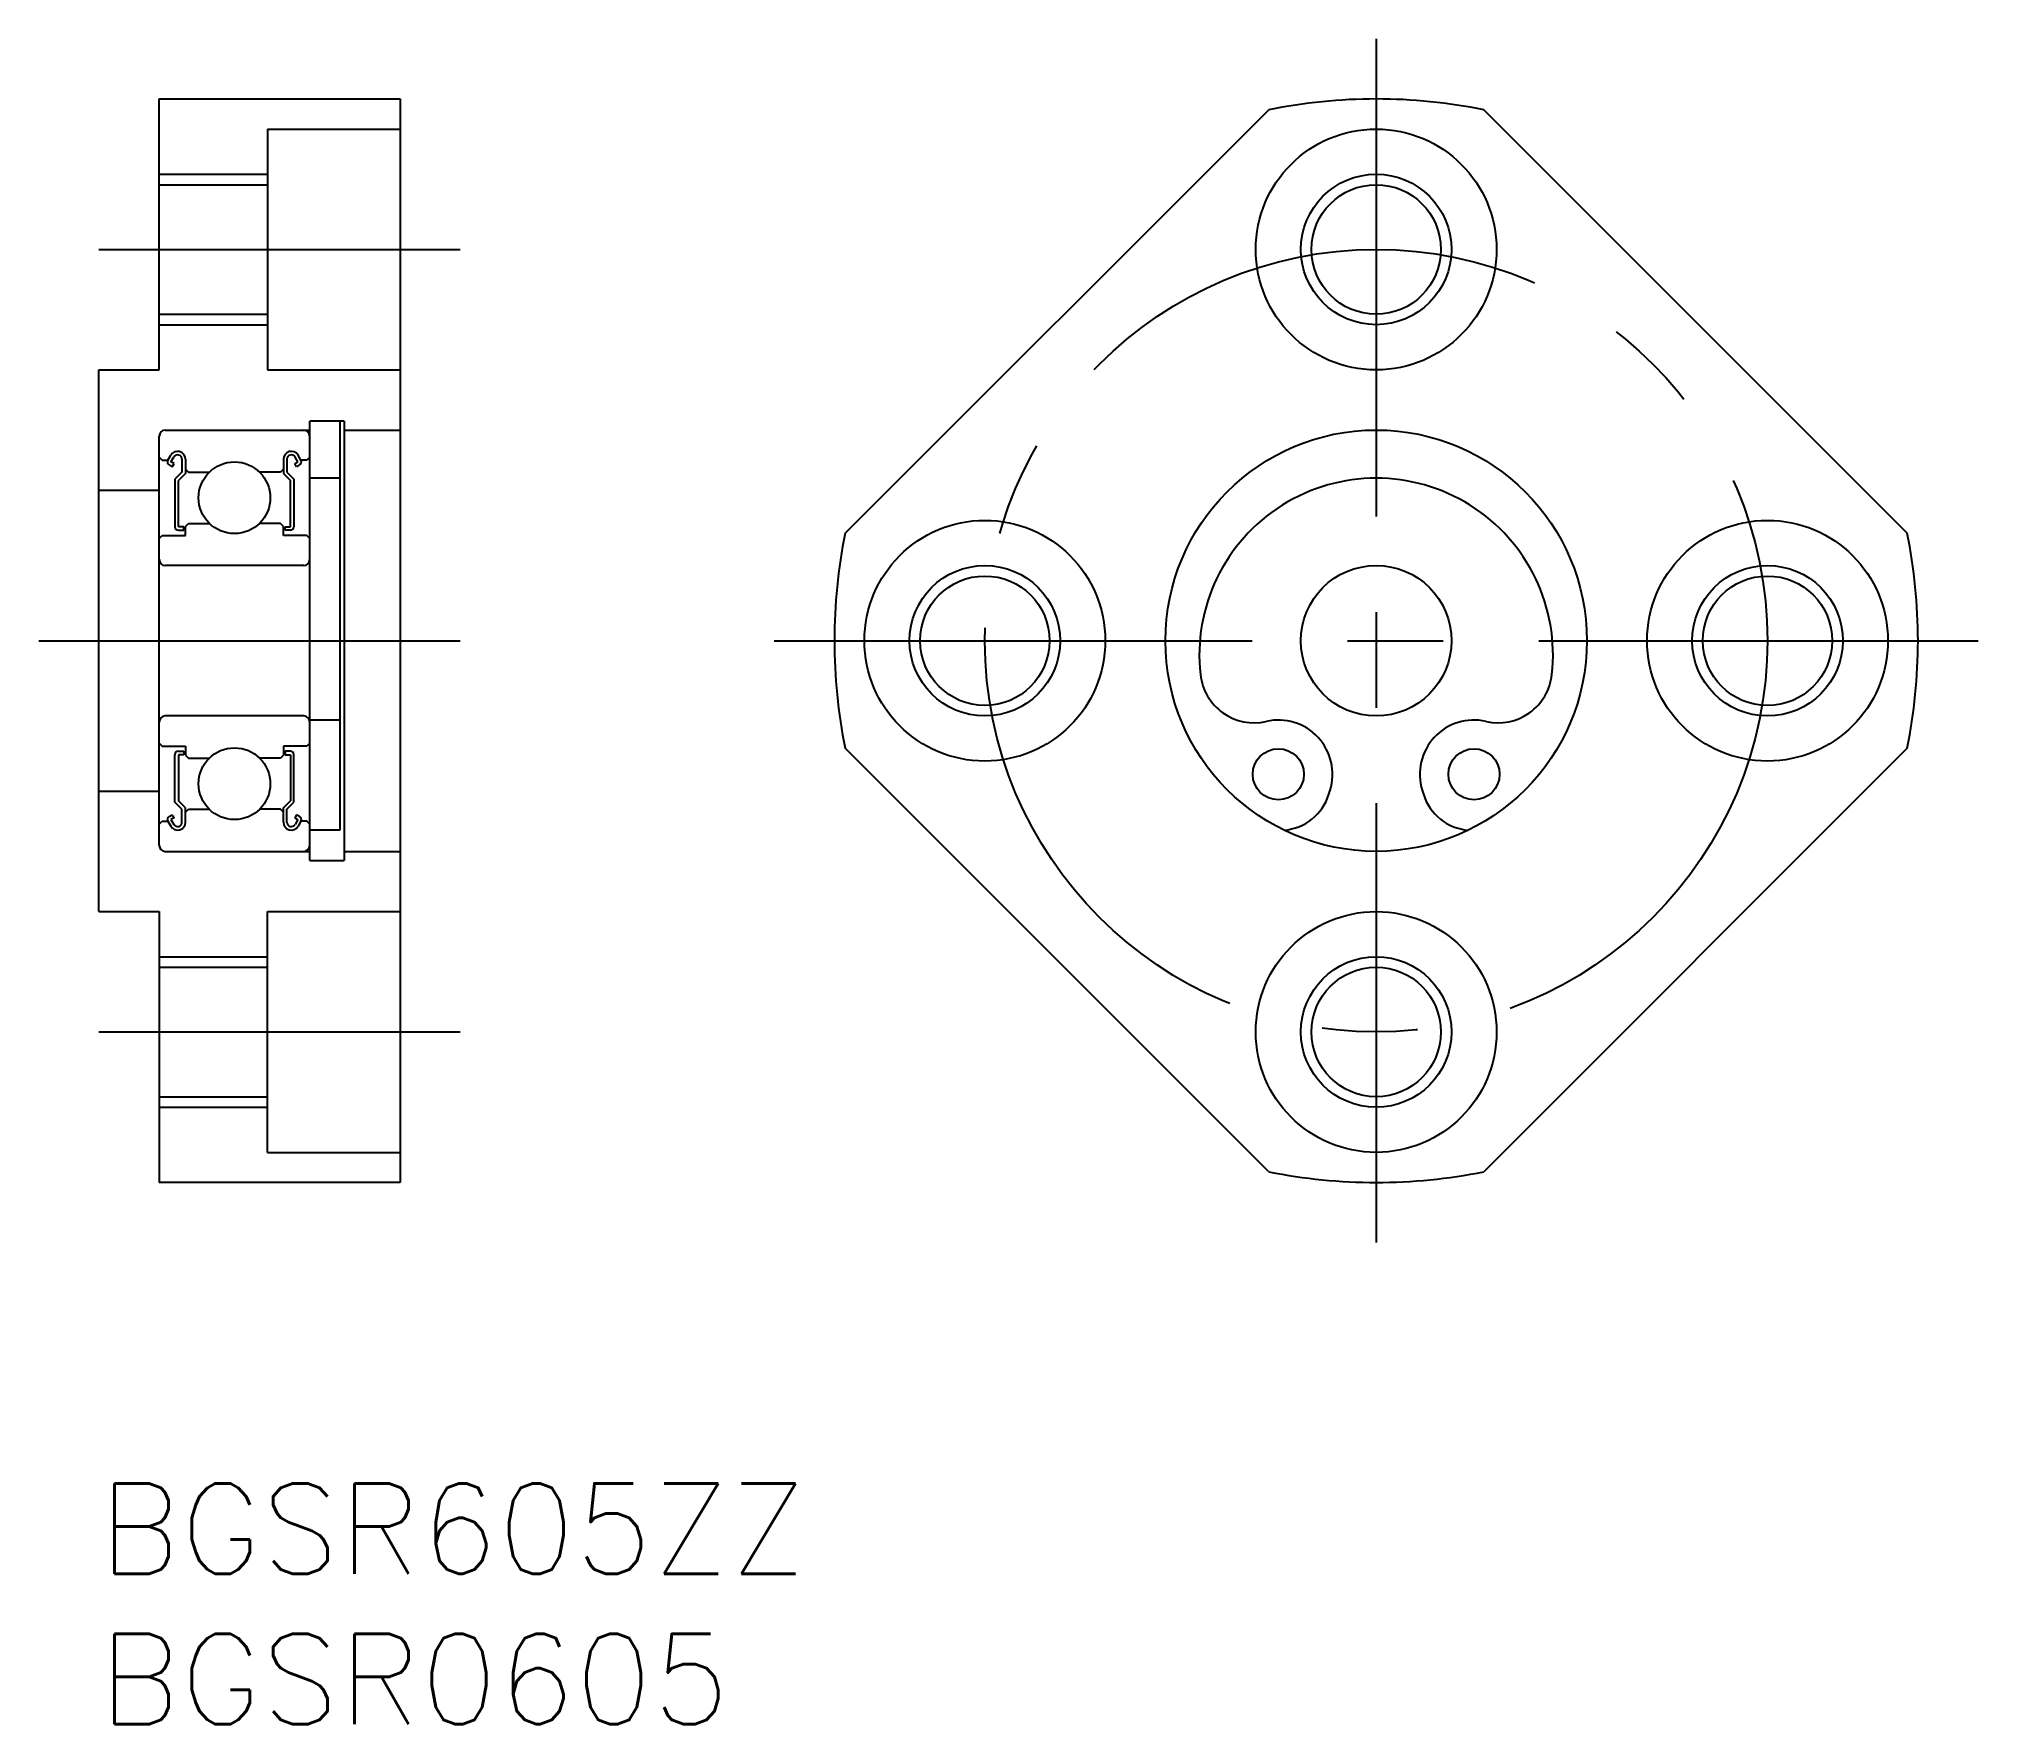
# Model space of a CAD drawing. Extents: x -2 to 62.4, y -8 to 48.
import ezdxf

# ---------------------------------------------------------------- set-up
doc = ezdxf.new("R2010")
doc.units = 0
doc.header["$LTSCALE"] = 0.5
doc.linetypes.add('CENTER', pattern=[50.8, 31.75, -6.35, 6.35, -6.35])
for name, color, linetype in [('MSM_CENTER', 1, 'CENTER'), ('MSM_CONTINUOUS', 7, 'CONTINUOUS'), ('MSM_NARROW', 5, 'CONTINUOUS'), ('MSM_PART_NUMBER', 7, 'CONTINUOUS')]:
    doc.layers.add(name, color=color, linetype=linetype)
doc.styles.get("Standard").update_dxf_attribs({"font": 'txt.shx', "height": 3, "bigfont": 'bigfont.shx'})

# ---------------------------------------------------------------- blocks, each defined once
blk = doc.blocks.new('*U4')
at = {"layer": 'MSM_PART_NUMBER'}
blk.add_text('BGSR605ZZ', height=3, dxfattribs=at).set_placement((0, -3))
blk = doc.blocks.new('*U5')
at = {"layer": 'MSM_PART_NUMBER'}
blk.add_text('BGSR0605', height=3, dxfattribs=at).set_placement((0, -8))

msp = doc.modelspace()

# ---------------------------------------------------------------- linework, layer by layer
at = {"layer": 'MSM_CENTER'}
for p, q in [((42.429, 48), (42.429, 8)), ((0, 41), (12, 41)), ((-2, 28), (12, 28)), ((22.429, 28), (62.429, 28)), ((0, 15), (12, 15))]:
    msp.add_line(p, q, dxfattribs=at)
msp.add_circle((42.429, 28), 13, dxfattribs=at)
at = {"layer": 'MSM_CONTINUOUS'}
for p, q in [((2, 46), (10, 46)), ((2, 37), (2, 46)), ((10, 46), (10, 10)), ((38.858, 45.642), (24.787, 31.571)), ((60.071, 31.571), (46, 45.642)), ((5.6, 45), (5.6, 37)), ((5.6, 45), (10, 45)), ((2, 43.15), (5.6, 43.15)), ((2, 38.85), (5.6, 38.85)), ((0, 19), (0, 37)), ((0, 37), (2, 37)), ((5.6, 37), (10, 37)), ((2, 21.2), (2, 34.8)), ((2.2, 35), (7, 35)), ((7, 20.7, 1), (7, 35.3, 1)), ((8.15, 35.3, 1), (7, 35.3, 1)), ((8, 35.3), (8, 21.701)), ((8.15, 35.3), (8.15, 20.7)), ((8.15, 35, 1), (10, 35, 1)), ((2.291, 34), (2.386, 34.16)), ((6.709, 34), (6.614, 34.16)), ((2, 34.1), (2.1, 34)), ((2.1, 34), (2.291, 34)), ((2.334, 33.841), (2.434, 33.783)), ((2.392, 33.942), (2.487, 34.102)), ((2.493, 33.884), (2.392, 33.942)), ((2.434, 33.783), (2.493, 33.884)), ((2.757, 33.6), (2.524, 33.367)), ((2.873, 33.552), (2.64, 33.319)), ((2.757, 34.03), (2.757, 33.6)), ((2.873, 34.03), (2.873, 33.552)), ((2.873, 33.7), (2.973, 33.6)), ((2.973, 33.6), (3.666, 33.6)), ((6.027, 33.6), (5.334, 33.6)), ((6.127, 33.7), (6.027, 33.6)), ((6.127, 34.03), (6.127, 33.552)), ((6.127, 33.552), (6.36, 33.319)), ((6.243, 34.03), (6.243, 33.6)), ((6.243, 33.6), (6.476, 33.367)), ((6.507, 33.884), (6.608, 33.942)), ((6.566, 33.783), (6.507, 33.884)), ((6.608, 33.942), (6.513, 34.102)), ((6.666, 33.841), (6.566, 33.783)), ((6.9, 34), (6.709, 34)), ((7, 34.1), (6.9, 34)), ((0, 33), (2, 33)), ((2.524, 33.367), (2.524, 31.786)), ((2.64, 31.786), (2.64, 33.319)), ((6.36, 31.786), (6.36, 33.319)), ((6.476, 33.367), (6.476, 31.786)), ((8, 33.4, 1), (7, 33.4, 1)), ((2.815, 31.786), (2.64, 31.786)), ((2.64, 31.67), (2.815, 31.67)), ((2.815, 31.67), (2.815, 31.786)), ((2.873, 31.8), (2.973, 31.9)), ((2.873, 31.5), (2.873, 31.8)), ((2.973, 31.9), (3.666, 31.9)), ((6.027, 31.9), (5.334, 31.9)), ((6.127, 31.8), (6.027, 31.9)), ((6.127, 31.5), (6.127, 31.8)), ((6.185, 31.67), (6.185, 31.786)), ((6.185, 31.786), (6.36, 31.786)), ((6.36, 31.67), (6.185, 31.67)), ((2, 31.4), (2.1, 31.5)), ((2.1, 31.5), (2.873, 31.5)), ((6.9, 31.5), (6.127, 31.5)), ((7, 31.4), (6.9, 31.5)), ((6.8, 30.5), (2.2, 30.5)), ((6.8, 25.5), (2.2, 25.5)), ((8, 25.363, 1), (7, 25.363, 1)), ((2, 24.6), (2.1, 24.5)), ((2.1, 24.5), (2.873, 24.5)), ((2.873, 24.5), (2.873, 24.2)), ((6.127, 24.5), (6.127, 24.2)), ((6.9, 24.5), (6.127, 24.5)), ((7, 24.6), (6.9, 24.5)), ((2.524, 22.633), (2.524, 24.214)), ((2.64, 24.33), (2.815, 24.33)), ((2.64, 24.214), (2.64, 22.681)), ((2.815, 24.214), (2.64, 24.214)), ((2.815, 24.33), (2.815, 24.214)), ((2.873, 24.2), (2.973, 24.1)), ((2.973, 24.1), (3.666, 24.1)), ((6.027, 24.1), (5.334, 24.1)), ((6.127, 24.2), (6.027, 24.1)), ((6.185, 24.33), (6.185, 24.214)), ((6.36, 24.33), (6.185, 24.33)), ((6.185, 24.214), (6.36, 24.214)), ((6.36, 24.214), (6.36, 22.681)), ((6.476, 22.633), (6.476, 24.214)), ((38.858, 10.358), (24.787, 24.429)), ((60.071, 24.429), (46, 10.358)), ((0, 23), (2, 23)), ((2.757, 22.4), (2.524, 22.633)), ((2.873, 22.448), (2.64, 22.681)), ((6.127, 22.448), (6.36, 22.681)), ((6.243, 22.4), (6.476, 22.633)), ((40.859, 22.901), (40.899, 23.033)), ((43.959, 23.033), (44, 22.901)), ((2, 21.9), (2.1, 22)), ((2.1, 22), (2.291, 22)), ((2.291, 22), (2.386, 21.84)), ((2.334, 22.159), (2.434, 22.217)), ((2.493, 22.116), (2.392, 22.058)), ((2.392, 22.058), (2.487, 21.898)), ((2.434, 22.217), (2.493, 22.116)), ((2.757, 21.97), (2.757, 22.4)), ((2.873, 21.97), (2.873, 22.448)), ((2.873, 22.3), (2.973, 22.4)), ((2.973, 22.4), (3.666, 22.4)), ((6.027, 22.4), (5.334, 22.4)), ((6.127, 22.3), (6.027, 22.4)), ((6.127, 21.97), (6.127, 22.448)), ((6.243, 21.97), (6.243, 22.4)), ((6.566, 22.217), (6.507, 22.116)), ((6.507, 22.116), (6.608, 22.058)), ((6.608, 22.058), (6.513, 21.898)), ((6.666, 22.159), (6.566, 22.217)), ((6.709, 22), (6.614, 21.84)), ((6.9, 22), (6.709, 22)), ((7, 21.9), (6.9, 22)), ((8, 21.701, 1), (7, 21.701, 1)), ((2.2, 21), (7, 21)), ((7, 20.7, 1), (8.15, 20.7, 1)), ((8.15, 21, 1), (10, 21, 1)), ((0, 19), (2, 19)), ((2, 19), (2, 10)), ((5.6, 11), (5.6, 19)), ((5.6, 19), (10, 19)), ((2, 17.15), (5.6, 17.15)), ((2, 12.85), (5.6, 12.85)), ((5.6, 11), (10, 11)), ((10, 10), (2, 10))]:
    msp.add_line(p, q, dxfattribs=at)
for centre, radius in [((42.429, 41), 4), ((42.429, 41), 2.15), ((42.429, 28), 7), ((4.5, 32.75), 1.191), ((29.429, 28), 4), ((55.429, 28), 4), ((42.429, 28), 2.5), ((29.429, 28), 2.15), ((55.429, 28), 2.15), ((4.5, 23.25), 1.191), ((39.179, 23.563), 0.85), ((45.679, 23.563), 0.85), ((42.429, 15), 4), ((42.429, 15), 2.15)]:
    msp.add_circle(centre, radius, dxfattribs=at)
for centre, radius, start, end in [((42.429, 28), 18, 78.55731, 101.44269), ((2.2, 34.8), 0.2, 90, 180), ((6.8, 34.8), 0.2, 0, 90), ((2.612, 34.03), 0.261, 0, 150.00011), ((2.612, 34.03), 0.145, 0, 149.99983), ((6.388, 34.03), 0.261, 29.99989, 180), ((6.388, 34.03), 0.145, 30.00017, 180), ((2.392, 33.942), 0.116, 150.00319, 239.99854), ((6.608, 33.942), 0.116, 300.00146, 29.99681), ((42.429, 27.525), 5.875, 353.63107, 186.36893), ((2.64, 31.786), 0.116, 180.00005, 270.00003), ((6.36, 31.786), 0.116, 269.99997, 359.99995), ((42.429, 28), 18, 168.55731, 191.44269), ((42.429, 28), 18, 348.55731, 11.44269), ((2.2, 30.7), 0.2, 180, 270), ((6.8, 30.7), 0.2, 270, 0), ((38.379, 27.073), 1.8, 186.36893, 282.83714), ((46.479, 27.073), 1.8, 257.16286, 353.63107), ((2.2, 25.3), 0.2, 90, 180), ((6.8, 25.3), 0.2, 0, 90), ((39.179, 23.563), 1.8, 342.88178, 102.83714), ((45.679, 23.563), 1.8, 77.16286, 197.11822), ((2.64, 24.214), 0.116, 89.99997, 179.99995), ((6.36, 24.214), 0.116, 0.00005, 90.00003), ((39.234, 23.401), 1.7, 274.43307, 342.88178), ((45.624, 23.401), 1.7, 197.11822, 265.56693), ((2.392, 22.058), 0.116, 120.00146, 209.99681), ((2.612, 21.97), 0.261, 209.99989, 0), ((2.612, 21.97), 0.145, 210.00017, 0), ((6.388, 21.97), 0.261, 180, 330.00011), ((6.388, 21.97), 0.145, 180, 329.99983), ((6.608, 22.058), 0.116, 330.00319, 59.99854), ((2.2, 21.2), 0.2, 180, 270), ((6.8, 21.2), 0.2, 270, 0), ((42.429, 28), 18, 258.55731, 281.44269)]:
    msp.add_arc(centre, radius, start, end, dxfattribs=at)
at = {"layer": 'MSM_NARROW'}
for p, q in [((2, 43.5), (5.6, 43.5)), ((2, 38.5), (5.6, 38.5)), ((2, 17.5), (5.6, 17.5)), ((2, 12.5), (5.6, 12.5))]:
    msp.add_line(p, q, dxfattribs=at)
for centre in [(42.429, 41), (29.429, 28), (55.429, 28), (42.429, 15)]:
    msp.add_circle(centre, 2.5, dxfattribs=at)

# ---------------------------------------------------------------- block references
at = {"layer": 'MSM_CONTINUOUS'}
for name in ['*U4', '*U5']:
    msp.add_blockref(name, (0, 0), dxfattribs=at)

doc.saveas('drawing.dxf')
